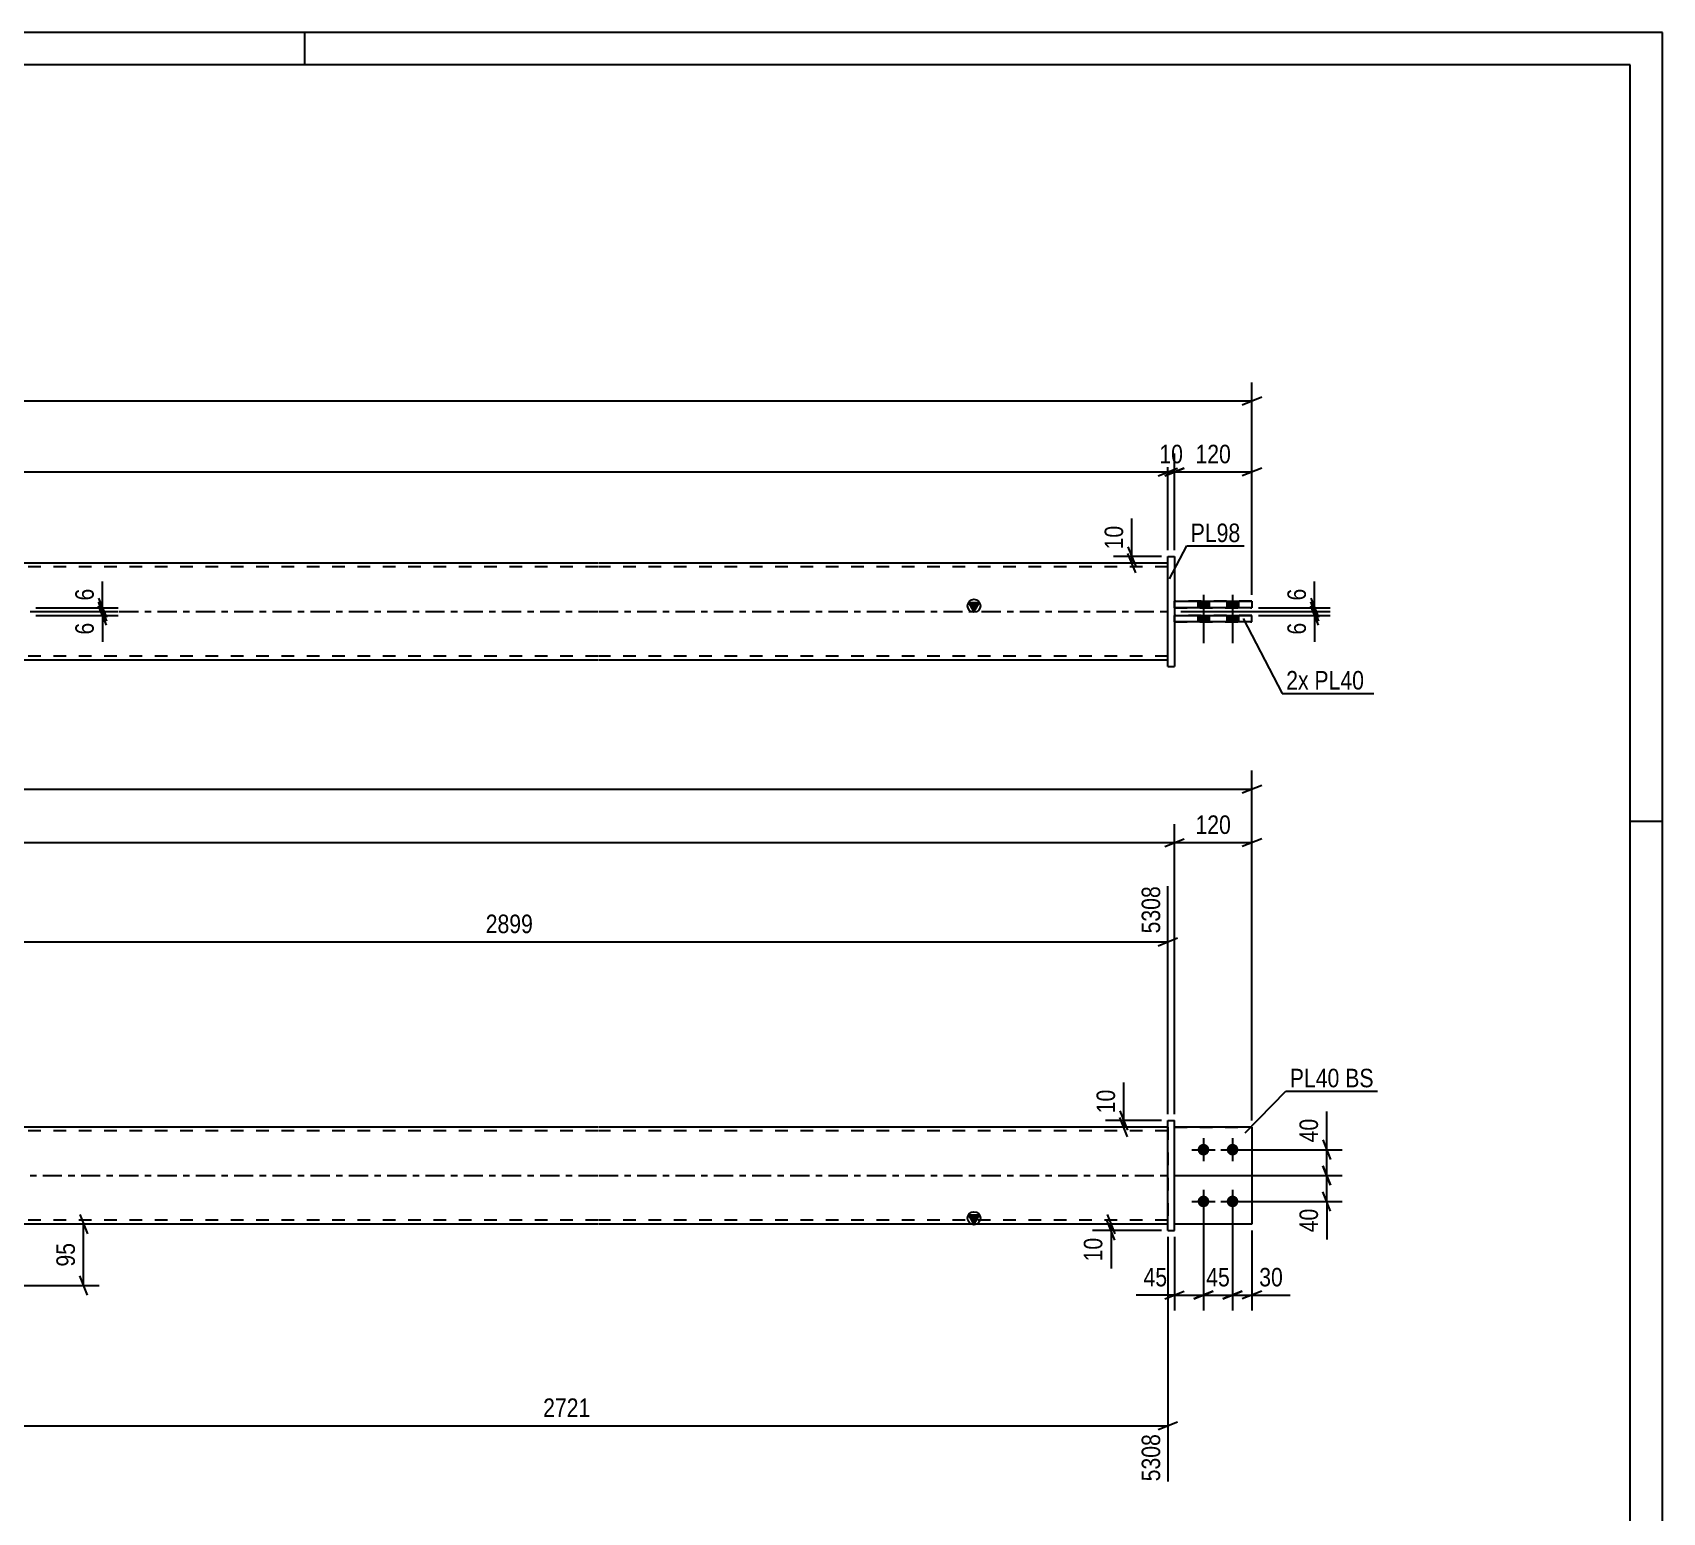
# Model space of a CAD drawing. Header units: millimetres. Extents: x 0 to 594, y 0 to 420.
# Drawn here: x 341.9 to 594, y 191.2 to 420 of the extents above; entities that cross this region are included whole.
import ezdxf

# ---------------------------------------------------------------- set-up
doc = ezdxf.new("R2010")
doc.units = ezdxf.units.MM
doc.linetypes.add('DXK_LINE_DOT2', pattern=[3.9198, 1.9599, -1.9599])
doc.linetypes.add('DXK_LINE_DOT3', pattern=[5.9187, 2.979, -0.9799, 0.9799, -0.9799])
doc.styles.add('Arial Narrow', font='ARIALN.TTF', dxfattribs={"height": 0.2})

# ---------------------------------------------------------------- blocks, each defined once
blk = doc.blocks.new('Unknown-580610752-1130')
at = {"color": 5, "linetype": 'Continuous'}
for p, q in [((594, 420), (0, 420)), ((384, 415), (384, 420)), ((594, 0), (594, 420)), ((589, 415), (5, 415)), ((589, 5), (589, 415)), ((594, 298), (589, 298))]:
    blk.add_line(p, q, dxfattribs=at)
blk = doc.blocks.new('Part-580610752-1695 - 1673')
at = {"color": 2, "linetype": 'Continuous'}
for p, q in [((530.52, 250.75), (518.52, 250.75)), ((530.52, 250.75), (530.52, 250.75)), ((530.52, 250.75), (530.52, 235.75)), ((530.52, 235.75), (518.52, 235.75))]:
    blk.add_line(p, q, dxfattribs=at)
at = {"color": 7, "linetype": 'DXK_LINE_DOT2'}
for p, q in [((530.52, 250.75), (518.52, 250.75)), ((518.52, 250.75), (518.52, 250.75)), ((518.52, 235.75), (518.52, 250.75)), ((530.52, 250.75), (530.52, 250.75)), ((530.52, 235.75), (518.52, 235.75))]:
    blk.add_line(p, q, dxfattribs=at)
blk = doc.blocks.new('Part-580610752-1700 - 1673')
at = {"linetype": 'Continuous'}
blk.add_hatch(color=2, dxfattribs=at).paths.add_polyline_path([(487.52, 235.75), (486.72, 237.15), (488.32, 237.15)])
at = {"color": 2, "linetype": 'Continuous'}
for p, q in [((429.42, 250.75), (189.6, 250.75)), ((517.52, 250.75), (429.52, 250.75)), ((487.52, 235.75), (486.72, 237.15)), ((486.72, 237.15), (488.32, 237.15)), ((488.32, 237.15), (487.52, 235.75)), ((429.42, 235.75), (189.6, 235.75)), ((517.52, 235.75), (429.52, 235.75))]:
    blk.add_line(p, q, dxfattribs=at)
at = {"color": 7, "linetype": 'DXK_LINE_DOT2'}
for p, q in [((429.42, 250.15), (189.6, 250.15)), ((517.52, 250.15), (429.52, 250.15)), ((517.52, 250.75), (517.52, 235.75)), ((429.42, 236.35), (189.6, 236.35)), ((517.52, 236.35), (429.52, 236.35))]:
    blk.add_line(p, q, dxfattribs=at)
at = {"color": 7, "linetype": 'DXK_LINE_DOT3'}
for p, q in [((189.6, 243.25), (429.42, 243.25)), ((429.52, 243.25), (517.52, 243.25))]:
    blk.add_line(p, q, dxfattribs=at)
at = {"color": 2, "linetype": 'Continuous'}
blk.add_circle((487.52, 236.65), 1, dxfattribs=at)
blk = doc.blocks.new('Part-580610752-1685 - 1673')
at = {"color": 2, "linetype": 'Continuous'}
for p, q in [((517.52, 251.75), (518.52, 251.75)), ((517.52, 234.75), (517.52, 251.75)), ((518.52, 234.75), (518.52, 251.75)), ((517.52, 234.75), (517.52, 234.75)), ((517.52, 234.75), (518.52, 234.75))]:
    blk.add_line(p, q, dxfattribs=at)
at = {"color": 7, "linetype": 'DXK_LINE_DOT2'}
for p, q in [((517.52, 251.75), (518.52, 251.75)), ((517.52, 234.75), (518.52, 234.75))]:
    blk.add_line(p, q, dxfattribs=at)
blk = doc.blocks.new('Part-580610752-1690 - 1673')
at = {"color": 7, "linetype": 'DXK_LINE_DOT2'}
for p, q in [((518.52, 250.75), (530.52, 250.75)), ((530.52, 250.75), (518.52, 250.75)), ((518.52, 250.75), (518.52, 250.75)), ((518.52, 235.75), (518.52, 250.75)), ((530.52, 250.75), (530.52, 250.75)), ((530.52, 250.75), (530.52, 235.75)), ((530.52, 235.75), (518.52, 235.75)), ((530.52, 235.75), (518.52, 235.75))]:
    blk.add_line(p, q, dxfattribs=at)
blk = doc.blocks.new('Bolt-580610752-1710 - 1673')
at = {"linetype": 'Continuous'}
for points in [[(523.02, 248.15), (523.2, 248.13), (523.38, 248.07), (523.55, 247.98), (523.69, 247.85), (523.8, 247.7), (523.87, 247.53), (523.91, 247.35), (523.91, 247.16), (523.87, 246.97), (523.8, 246.8), (523.69, 246.65), (523.55, 246.52), (523.38, 246.43), (523.2, 246.37), (523.02, 246.35), (522.83, 246.37), (522.65, 246.43), (522.49, 246.52), (522.35, 246.65), (522.24, 246.8), (522.16, 246.97), (522.12, 247.16), (522.12, 247.35), (522.16, 247.53), (522.24, 247.7), (522.35, 247.85), (522.49, 247.98), (522.65, 248.07), (522.83, 248.13)], [(527.52, 248.15), (527.7, 248.13), (527.88, 248.07), (528.05, 247.98), (528.19, 247.85), (528.3, 247.7), (528.37, 247.53), (528.41, 247.35), (528.41, 247.16), (528.37, 246.97), (528.3, 246.8), (528.19, 246.65), (528.05, 246.52), (527.88, 246.43), (527.7, 246.37), (527.52, 246.35), (527.33, 246.37), (527.15, 246.43), (526.99, 246.52), (526.85, 246.65), (526.74, 246.8), (526.66, 246.97), (526.62, 247.16), (526.62, 247.35), (526.66, 247.53), (526.74, 247.7), (526.85, 247.85), (526.99, 247.98), (527.15, 248.07), (527.33, 248.13)], [(523.02, 240.15), (523.2, 240.13), (523.38, 240.07), (523.55, 239.98), (523.69, 239.85), (523.8, 239.7), (523.87, 239.53), (523.91, 239.35), (523.91, 239.16), (523.87, 238.97), (523.8, 238.8), (523.69, 238.65), (523.55, 238.52), (523.38, 238.43), (523.2, 238.37), (523.02, 238.35), (522.83, 238.37), (522.65, 238.43), (522.49, 238.52), (522.35, 238.65), (522.24, 238.8), (522.16, 238.97), (522.12, 239.16), (522.12, 239.35), (522.16, 239.53), (522.24, 239.7), (522.35, 239.85), (522.49, 239.98), (522.65, 240.07), (522.83, 240.13)], [(527.52, 240.15), (527.7, 240.13), (527.88, 240.07), (528.05, 239.98), (528.19, 239.85), (528.3, 239.7), (528.37, 239.53), (528.41, 239.35), (528.41, 239.16), (528.37, 238.97), (528.3, 238.8), (528.19, 238.65), (528.05, 238.52), (527.88, 238.43), (527.7, 238.37), (527.52, 238.35), (527.33, 238.37), (527.15, 238.43), (526.99, 238.52), (526.85, 238.65), (526.74, 238.8), (526.66, 238.97), (526.62, 239.16), (526.62, 239.35), (526.66, 239.53), (526.74, 239.7), (526.85, 239.85), (526.99, 239.98), (527.15, 240.07), (527.33, 240.13)]]:
    blk.add_hatch(color=1, dxfattribs=at).paths.add_polyline_path(points)
at = {"color": 1, "linetype": 'Continuous'}
for p, q in [((521.22, 247.25), (524.82, 247.25)), ((523.02, 249.05), (523.02, 245.45)), ((525.72, 247.25), (529.32, 247.25)), ((527.52, 249.05), (527.52, 245.45)), ((523.02, 241.05), (523.02, 237.45)), ((527.52, 241.05), (527.52, 237.45)), ((521.22, 239.25), (524.82, 239.25)), ((525.72, 239.25), (529.32, 239.25))]:
    blk.add_line(p, q, dxfattribs=at)
blk = doc.blocks.new('Bolt-580610752-1371 - 1367')
at = {"linetype": 'Continuous'}
for points in [[(523.92, 332.06), (522.12, 332.06), (522.12, 331.06), (523.92, 331.06)], [(523.92, 332.06), (522.12, 332.06), (522.12, 331.06), (523.92, 331.06)], [(528.42, 332.06), (526.62, 332.06), (526.62, 331.06), (528.42, 331.06)], [(528.42, 332.06), (526.62, 332.06), (526.62, 331.06), (528.42, 331.06)], [(523.92, 329.86), (522.12, 329.86), (522.12, 328.86), (523.92, 328.86)], [(523.92, 329.86), (522.12, 329.86), (522.12, 328.86), (523.92, 328.86)], [(528.42, 329.86), (526.62, 329.86), (526.62, 328.86), (528.42, 328.86)], [(528.42, 329.86), (526.62, 329.86), (526.62, 328.86), (528.42, 328.86)]]:
    blk.add_hatch(color=1, dxfattribs=at).paths.add_polyline_path(points)
at = {"color": 1, "linetype": 'Continuous'}
for p, q in [((523.02, 333.06), (523.02, 325.56)), ((523.02, 333.06), (523.02, 325.56)), ((527.52, 333.06), (527.52, 325.56)), ((527.52, 333.06), (527.52, 325.56)), ((522.12, 332.06), (522.12, 331.06)), ((522.12, 332.06), (522.12, 331.06)), ((523.92, 332.06), (523.92, 331.06)), ((523.92, 332.06), (523.92, 331.06)), ((526.62, 332.06), (526.62, 331.06)), ((526.62, 332.06), (526.62, 331.06)), ((528.42, 332.06), (528.42, 331.06)), ((528.42, 332.06), (528.42, 331.06)), ((522.12, 329.86), (522.12, 328.86)), ((522.12, 329.86), (522.12, 328.86)), ((523.92, 329.86), (523.92, 328.86)), ((523.92, 329.86), (523.92, 328.86)), ((526.62, 329.86), (526.62, 328.86)), ((526.62, 329.86), (526.62, 328.86)), ((528.42, 329.86), (528.42, 328.86)), ((528.42, 329.86), (528.42, 328.86))]:
    blk.add_line(p, q, dxfattribs=at)
blk = doc.blocks.new('Part-580610752-1456 - 1367')
at = {"linetype": 'Continuous'}
blk.add_hatch(color=2, dxfattribs=at).paths.add_polyline_path([(487.52, 330.46), (486.72, 331.86), (488.32, 331.86)])
at = {"color": 2, "linetype": 'Continuous'}
for p, q in [((429.42, 337.96), (189.6, 337.96)), ((517.52, 337.96), (429.52, 337.96)), ((487.52, 330.46), (486.72, 331.86)), ((486.72, 331.86), (488.32, 331.86)), ((488.32, 331.86), (487.52, 330.46)), ((429.42, 322.96), (189.6, 322.96)), ((517.52, 322.96), (429.52, 322.96))]:
    blk.add_line(p, q, dxfattribs=at)
at = {"color": 7, "linetype": 'DXK_LINE_DOT2'}
for p, q in [((517.52, 322.96), (517.52, 337.96)), ((429.42, 337.36), (189.6, 337.36)), ((517.52, 337.36), (429.52, 337.36)), ((429.42, 323.56), (189.6, 323.56)), ((517.52, 323.56), (429.52, 323.56))]:
    blk.add_line(p, q, dxfattribs=at)
at = {"color": 7, "linetype": 'DXK_LINE_DOT3'}
for p, q in [((189.6, 330.46), (429.42, 330.46)), ((429.52, 330.46), (517.52, 330.46))]:
    blk.add_line(p, q, dxfattribs=at)
at = {"color": 2, "linetype": 'Continuous'}
blk.add_circle((487.52, 331.36), 1, dxfattribs=at)
blk = doc.blocks.new('Part-580610752-1461 - 1367')
at = {"color": 2, "linetype": 'Continuous'}
for p, q in [((518.52, 329.86), (530.52, 329.86)), ((530.52, 328.86), (518.52, 328.86)), ((530.52, 328.86), (530.52, 329.86))]:
    blk.add_line(p, q, dxfattribs=at)
at = {"color": 7, "linetype": 'DXK_LINE_DOT2'}
for p, q in [((518.52, 328.86), (518.52, 329.86)), ((530.52, 329.86), (518.52, 329.86)), ((518.52, 328.86), (530.52, 328.86))]:
    blk.add_line(p, q, dxfattribs=at)
blk = doc.blocks.new('Part-580610752-1433 - 1367')
at = {"color": 2, "linetype": 'Continuous'}
for p, q in [((517.52, 338.96), (517.52, 338.96)), ((517.52, 321.96), (517.52, 338.96)), ((517.52, 338.96), (518.52, 338.96)), ((518.52, 338.96), (518.52, 338.96)), ((518.52, 338.96), (518.52, 321.96)), ((517.52, 321.96), (518.52, 321.96)), ((517.52, 321.96), (517.52, 321.96)), ((518.52, 321.96), (518.52, 321.96))]:
    blk.add_line(p, q, dxfattribs=at)
at = {"color": 7, "linetype": 'DXK_LINE_DOT2'}
for p, q in [((517.52, 338.96), (517.52, 338.96)), ((517.52, 338.96), (518.52, 338.96)), ((517.52, 321.96), (518.52, 321.96))]:
    blk.add_line(p, q, dxfattribs=at)
blk = doc.blocks.new('Part-580610752-1466 - 1367')
at = {"color": 2, "linetype": 'Continuous'}
for p, q in [((518.52, 332.06), (530.52, 332.06)), ((530.52, 331.06), (518.52, 331.06)), ((530.52, 332.06), (530.52, 331.06))]:
    blk.add_line(p, q, dxfattribs=at)
at = {"color": 7, "linetype": 'DXK_LINE_DOT2'}
for p, q in [((518.52, 331.06), (518.52, 332.06)), ((530.52, 332.06), (518.52, 332.06)), ((518.52, 331.06), (530.52, 331.06)), ((530.52, 332.06), (530.52, 332.06))]:
    blk.add_line(p, q, dxfattribs=at)
blk = doc.blocks.new('StraightDimension-580610752-1936 - 1673')
at = {"color": 7, "linetype": 'Continuous'}
for p, q in [((508.12, 237.25), (509.32, 234.25)), ((516.52, 235.75), (505.87, 235.75)), ((516.52, 234.75), (505.87, 234.75)), ((509.32, 233.25), (508.12, 236.25)), ((508.72, 234.75), (508.72, 235.75))]:
    blk.add_line(p, q, dxfattribs=at)
at = {"color": 0}
blk.add_wipeout([(507.97, 234.23), (503.77, 234.23), (503.77, 229.37), (507.97, 229.37)], dxfattribs=at)
at = {"color": 7, "linetype": 'Continuous'}
blk.add_line((508.72, 234.75), (508.72, 228.85), dxfattribs=at)
blk.add_line((508.72, 234.75), (508.72, 228.85), dxfattribs=at)
at = {"color": 3, "style": 'Arial Narrow'}
blk.add_text('10', height=2.863, rotation=90.0002, dxfattribs=at).set_placement((507.37, 229.97))
blk = doc.blocks.new('StraightDimension-580610752-1955 - 1673')
at = {"color": 7, "linetype": 'Continuous'}
for p, q in [((523.02, 238.25), (523.02, 222.36)), ((527.52, 238.25), (527.52, 222.36)), ((521.52, 224.16), (524.52, 225.36)), ((523.02, 224.76), (527.52, 224.76)), ((529.02, 225.36), (526.02, 224.16))]:
    blk.add_line(p, q, dxfattribs=at)
at = {"color": 0}
blk.add_wipeout([(527.7, 225.51), (527.7, 229.71), (522.84, 229.71), (522.84, 225.51)], dxfattribs=at)
at = {"color": 3, "style": 'Arial Narrow'}
blk.add_text('45', height=2.863, dxfattribs=at).set_placement((523.44, 226.11))
blk = doc.blocks.new('StraightDimension-580610752-2017 - 1673')
at = {"color": 7, "linetype": 'Continuous'}
for p, q in [((541.48, 244.75), (542.68, 241.75)), ((518.52, 243.25), (544.48, 243.25)), ((542.08, 239.25), (542.08, 243.25)), ((542.68, 237.75), (541.48, 240.75)), ((528.52, 239.25), (544.48, 239.25))]:
    blk.add_line(p, q, dxfattribs=at)
at = {"color": 0}
blk.add_wipeout([(541.33, 238.73), (537.13, 238.73), (537.13, 233.87), (541.33, 233.87)], dxfattribs=at)
at = {"color": 7, "linetype": 'Continuous'}
blk.add_line((542.08, 239.25), (542.08, 233.35), dxfattribs=at)
blk.add_line((542.08, 239.25), (542.08, 233.35), dxfattribs=at)
at = {"color": 3, "style": 'Arial Narrow'}
blk.add_text('40', height=2.863, rotation=90.0002, dxfattribs=at).set_placement((540.73, 234.47))
blk = doc.blocks.new('StraightDimension-580610752-2031 - 1673')
at = {"color": 7, "linetype": 'Continuous'}
for p, q in [((510.09, 253.25), (511.29, 250.25)), ((511.29, 249.25), (510.09, 252.25)), ((516.52, 251.75), (507.84, 251.75)), ((516.52, 250.75), (507.84, 250.75)), ((510.69, 250.75), (510.69, 251.75))]:
    blk.add_line(p, q, dxfattribs=at)
at = {"color": 0}
blk.add_wipeout([(509.94, 257.13), (505.74, 257.13), (505.74, 252.28), (509.94, 252.28)], dxfattribs=at)
at = {"color": 7, "linetype": 'Continuous'}
blk.add_line((510.69, 251.75), (510.69, 257.66), dxfattribs=at)
blk.add_line((510.69, 251.75), (510.69, 257.66), dxfattribs=at)
at = {"color": 3, "style": 'Arial Narrow'}
blk.add_text('10', height=2.863, rotation=90.0002, dxfattribs=at).set_placement((509.34, 252.88))
blk = doc.blocks.new('StraightDimension-580610752-1760 - 1673')
at = {"color": 7, "linetype": 'Continuous'}
for p, q in [((313.8, 251.75), (313.8, 288)), ((517.52, 252.75), (517.52, 288)), ((315.3, 279.99), (312.3, 278.79)), ((516.02, 278.79), (519.02, 279.99)), ((313.8, 279.39), (517.52, 279.39))]:
    blk.add_line(p, q, dxfattribs=at)
at = {"color": 0, "linetype": 'Continuous'}
blk.add_wipeout([(516.92, 288.6), (512.72, 288.6), (512.72, 280.09), (516.92, 280.09)], dxfattribs=at)
at = {"color": 0}
blk.add_wipeout([(419.92, 280.14), (419.92, 284.34), (411.4, 284.34), (411.4, 280.14)], dxfattribs=at)
at = {"color": 3, "linetype": 'Continuous', "style": 'Arial Narrow'}
blk.add_text('5308', height=2.863, rotation=90.0002, dxfattribs=at).set_placement((516.32, 280.69))
at = {"color": 3, "style": 'Arial Narrow'}
blk.add_text('2899', height=2.863, dxfattribs=at).set_placement((412, 280.74))
blk = doc.blocks.new('StraightDimension-580610752-2050 - 1673')
at = {"color": 7, "linetype": 'Continuous'}
for p, q in [((518.52, 252.75), (518.52, 297.58)), ((517.02, 294.13), (520.02, 295.33)), ((100.5, 294.73), (518.52, 294.73))]:
    blk.add_line(p, q, dxfattribs=at)
blk = doc.blocks.new('StraightDimension-580610752-2040 - 1673')
at = {"color": 7, "linetype": 'Continuous'}
for p, q in [((518.52, 252.75), (518.52, 297.58)), ((530.52, 251.75), (530.52, 297.58)), ((517.02, 294.13), (520.02, 295.33)), ((532.02, 295.33), (529.02, 294.13)), ((518.52, 294.73), (530.52, 294.73))]:
    blk.add_line(p, q, dxfattribs=at)
at = {"color": 0}
blk.add_wipeout([(527.86, 295.48), (527.86, 299.68), (521.18, 299.68), (521.18, 295.48)], dxfattribs=at)
at = {"color": 3, "style": 'Arial Narrow'}
blk.add_text('120', height=2.863, dxfattribs=at).set_placement((521.78, 296.08))
blk = doc.blocks.new('StraightDimension-580610752-1945 - 1673')
at = {"color": 7, "linetype": 'Continuous'}
for p, q in [((523.02, 238.25), (523.02, 222.36)), ((518.52, 233.75), (518.52, 222.36)), ((517.02, 224.16), (520.02, 225.36)), ((518.52, 224.76), (523.02, 224.76)), ((524.52, 225.36), (521.52, 224.16))]:
    blk.add_line(p, q, dxfattribs=at)
at = {"color": 0}
blk.add_wipeout([(517.99, 225.51), (517.99, 229.71), (513.14, 229.71), (513.14, 225.51)], dxfattribs=at)
at = {"color": 7, "linetype": 'Continuous'}
blk.add_line((518.52, 224.76), (512.61, 224.76), dxfattribs=at)
blk.add_line((518.52, 224.76), (512.61, 224.76), dxfattribs=at)
at = {"color": 3, "style": 'Arial Narrow'}
blk.add_text('45', height=2.863, dxfattribs=at).set_placement((513.74, 226.11))
blk = doc.blocks.new('StraightDimension-580610752-1746 - 1673')
at = {"color": 7, "linetype": 'Continuous'}
for p, q in [((530.52, 251.75), (530.52, 305.87)), ((88.5, 303.02), (530.52, 303.02)), ((529.02, 302.42), (532.02, 303.62))]:
    blk.add_line(p, q, dxfattribs=at)
blk = doc.blocks.new('StraightDimension-580610752-1838 - 1673')
at = {"color": 7, "linetype": 'Continuous'}
for p, q in [((331.55, 234.75), (331.55, 195.96)), ((517.52, 233.75), (517.52, 195.96)), ((333.05, 205.17), (330.05, 203.97)), ((331.55, 204.57), (517.52, 204.57)), ((516.02, 203.97), (519.02, 205.17))]:
    blk.add_line(p, q, dxfattribs=at)
at = {"color": 0}
blk.add_wipeout([(428.79, 205.32), (428.79, 209.52), (420.28, 209.52), (420.28, 205.32)], dxfattribs=at)
at = {"color": 0, "linetype": 'Continuous'}
blk.add_wipeout([(516.92, 203.87), (512.72, 203.87), (512.72, 195.36), (516.92, 195.36)], dxfattribs=at)
at = {"color": 3, "style": 'Arial Narrow'}
blk.add_text('2721', height=2.863, dxfattribs=at).set_placement((420.88, 205.92))
at = {"color": 3, "linetype": 'Continuous', "style": 'Arial Narrow'}
blk.add_text('5308', height=2.863, rotation=90.0002, dxfattribs=at).set_placement((516.32, 195.96))
blk = doc.blocks.new('StraightDimension-580610752-1965 - 1673')
at = {"color": 7, "linetype": 'Continuous'}
for p, q in [((527.52, 238.25), (527.52, 222.36)), ((530.52, 234.75), (530.52, 222.36)), ((526.02, 224.16), (529.02, 225.36)), ((527.52, 224.76), (530.52, 224.76)), ((532.02, 225.36), (529.02, 224.16))]:
    blk.add_line(p, q, dxfattribs=at)
at = {"color": 0}
blk.add_wipeout([(535.9, 225.51), (535.9, 229.71), (531.04, 229.71), (531.04, 225.51)], dxfattribs=at)
at = {"color": 7, "linetype": 'Continuous'}
blk.add_line((530.52, 224.76), (536.42, 224.76), dxfattribs=at)
blk.add_line((530.52, 224.76), (536.42, 224.76), dxfattribs=at)
at = {"color": 3, "style": 'Arial Narrow'}
blk.add_text('30', height=2.863, dxfattribs=at).set_placement((531.64, 226.11))
blk = doc.blocks.new('StraightDimension-580610752-1993 - 1673')
at = {"color": 7, "linetype": 'Continuous'}
for p, q in [((349.21, 237.25), (350.41, 234.25)), ((350.25, 235.75), (346.96, 235.75)), ((349.81, 226.24), (349.81, 235.75)), ((350.41, 224.74), (349.21, 227.74)), ((336.84, 226.24), (352.21, 226.24))]:
    blk.add_line(p, q, dxfattribs=at)
at = {"color": 0}
blk.add_wipeout([(349.06, 233.42), (344.86, 233.42), (344.86, 228.57), (349.06, 228.57)], dxfattribs=at)
at = {"color": 3, "style": 'Arial Narrow'}
blk.add_text('95', height=2.863, rotation=90.0002, dxfattribs=at).set_placement((348.46, 229.17))
blk = doc.blocks.new('StraightDimension-580610752-2004 - 1673')
at = {"color": 7, "linetype": 'Continuous'}
for p, q in [((528.52, 247.25), (544.48, 247.25)), ((541.48, 248.75), (542.68, 245.75)), ((542.08, 243.25), (542.08, 247.25)), ((542.68, 241.75), (541.48, 244.75)), ((518.52, 243.25), (544.48, 243.25))]:
    blk.add_line(p, q, dxfattribs=at)
at = {"color": 0}
blk.add_wipeout([(541.33, 252.63), (537.13, 252.63), (537.13, 247.78), (541.33, 247.78)], dxfattribs=at)
at = {"color": 7, "linetype": 'Continuous'}
blk.add_line((542.08, 247.25), (542.08, 253.16), dxfattribs=at)
blk.add_line((542.08, 247.25), (542.08, 253.16), dxfattribs=at)
at = {"color": 3, "style": 'Arial Narrow'}
blk.add_text('40', height=2.863, rotation=90.0002, dxfattribs=at).set_placement((540.73, 248.38))
blk = doc.blocks.new('StraightDimension-580610752-1540 - 1367')
at = {"color": 7, "linetype": 'Continuous'}
for p, q in [((342.42, 331.06), (355.13, 331.06)), ((342.42, 330.46), (355.13, 330.46)), ((352.13, 332.56), (353.33, 329.56)), ((353.33, 328.96), (352.13, 331.96)), ((352.73, 330.46), (352.73, 331.06))]:
    blk.add_line(p, q, dxfattribs=at)
at = {"color": 0}
blk.add_wipeout([(351.98, 334.61), (347.78, 334.61), (347.78, 331.58), (351.98, 331.58)], dxfattribs=at)
at = {"color": 7, "linetype": 'Continuous'}
blk.add_line((352.73, 331.06), (352.73, 335.14), dxfattribs=at)
blk.add_line((352.73, 331.06), (352.73, 335.14), dxfattribs=at)
at = {"color": 3, "style": 'Arial Narrow'}
blk.add_text('6', height=2.86, rotation=90.0002, dxfattribs=at).set_placement((351.38, 332.18))
blk = doc.blocks.new('StraightDimension-580610752-1536 - 1367')
at = {"color": 7, "linetype": 'Continuous'}
for p, q in [((342.42, 330.46), (355.13, 330.46)), ((352.13, 331.96), (353.33, 328.96)), ((353.33, 328.36), (352.13, 331.36)), ((352.73, 329.86), (352.73, 330.46)), ((342.42, 329.86), (355.13, 329.86))]:
    blk.add_line(p, q, dxfattribs=at)
at = {"color": 0}
blk.add_wipeout([(351.98, 329.33), (347.78, 329.33), (347.78, 326.31), (351.98, 326.31)], dxfattribs=at)
at = {"color": 7, "linetype": 'Continuous'}
blk.add_line((352.73, 329.86), (352.73, 325.78), dxfattribs=at)
blk.add_line((352.73, 329.86), (352.73, 325.78), dxfattribs=at)
at = {"color": 3, "style": 'Arial Narrow'}
blk.add_text('6', height=2.86, rotation=90.0002, dxfattribs=at).set_placement((351.38, 326.91))
blk = doc.blocks.new('StraightDimension-580610752-1545 - 1367')
at = {"color": 7, "linetype": 'Continuous'}
for p, q in [((530.52, 333.06), (530.52, 365.91)), ((88.5, 363.06), (530.52, 363.06)), ((529.02, 362.46), (532.02, 363.66))]:
    blk.add_line(p, q, dxfattribs=at)
blk = doc.blocks.new('StraightDimension-580610752-1576 - 1367')
at = {"color": 7, "linetype": 'Continuous'}
for p, q in [((517.52, 339.96), (517.52, 354.9)), ((101.5, 352.05), (517.52, 352.05)), ((516.02, 351.45), (519.02, 352.65))]:
    blk.add_line(p, q, dxfattribs=at)
blk = doc.blocks.new('StraightDimension-580610752-1586 - 1367')
at = {"color": 7, "linetype": 'Continuous'}
for p, q in [((517.52, 339.96), (517.52, 354.9)), ((518.52, 339.96), (518.52, 354.9)), ((516.02, 351.45), (519.02, 352.65)), ((520.02, 352.65), (517.02, 351.45)), ((517.52, 352.05), (518.52, 352.05))]:
    blk.add_line(p, q, dxfattribs=at)
at = {"color": 0}
blk.add_wipeout([(520.45, 352.8), (520.45, 357), (515.59, 357), (515.59, 352.8)], dxfattribs=at)
at = {"color": 3, "style": 'Arial Narrow'}
blk.add_text('10', height=2.863, dxfattribs=at).set_placement((516.19, 353.4))
blk = doc.blocks.new('StraightDimension-580610752-1596 - 1367')
at = {"color": 7, "linetype": 'Continuous'}
for p, q in [((518.52, 339.96), (518.52, 354.9)), ((530.52, 333.06), (530.52, 354.9)), ((517.02, 351.45), (520.02, 352.65)), ((518.52, 352.05), (530.52, 352.05)), ((532.02, 352.65), (529.02, 351.45))]:
    blk.add_line(p, q, dxfattribs=at)
at = {"color": 0}
blk.add_wipeout([(527.86, 352.8), (527.86, 357), (521.18, 357), (521.18, 352.8)], dxfattribs=at)
at = {"color": 3, "style": 'Arial Narrow'}
blk.add_text('120', height=2.863, dxfattribs=at).set_placement((521.78, 353.4))
blk = doc.blocks.new('StraightDimension-580610752-1607 - 1367')
at = {"color": 7, "linetype": 'Continuous'}
for p, q in [((511.34, 340.46), (512.54, 337.46)), ((516.52, 338.96), (509.09, 338.96)), ((516.52, 337.96), (509.09, 337.96)), ((512.54, 336.46), (511.34, 339.46)), ((511.94, 337.96), (511.94, 338.96))]:
    blk.add_line(p, q, dxfattribs=at)
at = {"color": 0}
blk.add_wipeout([(511.19, 344.34), (506.99, 344.34), (506.99, 339.48), (511.19, 339.48)], dxfattribs=at)
at = {"color": 7, "linetype": 'Continuous'}
blk.add_line((511.94, 338.96), (511.94, 344.87), dxfattribs=at)
blk.add_line((511.94, 338.96), (511.94, 344.87), dxfattribs=at)
at = {"color": 3, "style": 'Arial Narrow'}
blk.add_text('10', height=2.863, rotation=90.0002, dxfattribs=at).set_placement((510.59, 340.08))
blk = doc.blocks.new('StraightDimension-580610752-1618 - 1367')
at = {"color": 7, "linetype": 'Continuous'}
for p, q in [((519.52, 330.46), (542.61, 330.46)), ((539.61, 331.96), (540.81, 328.96)), ((540.81, 328.36), (539.61, 331.36)), ((540.21, 329.86), (540.21, 330.46)), ((531.52, 329.86), (542.61, 329.86))]:
    blk.add_line(p, q, dxfattribs=at)
at = {"color": 0}
blk.add_wipeout([(539.46, 329.33), (535.26, 329.33), (535.26, 326.31), (539.46, 326.31)], dxfattribs=at)
at = {"color": 7, "linetype": 'Continuous'}
blk.add_line((540.21, 329.86), (540.21, 325.78), dxfattribs=at)
blk.add_line((540.21, 329.86), (540.21, 325.78), dxfattribs=at)
at = {"color": 3, "style": 'Arial Narrow'}
blk.add_text('6', height=2.86, rotation=90.0002, dxfattribs=at).set_placement((538.86, 326.91))
blk = doc.blocks.new('StraightDimension-580610752-1627 - 1367')
at = {"color": 7, "linetype": 'Continuous'}
for p, q in [((519.52, 330.46), (542.61, 330.46)), ((531.52, 331.06), (542.61, 331.06)), ((539.61, 332.56), (540.81, 329.56)), ((540.81, 328.96), (539.61, 331.96)), ((540.21, 330.46), (540.21, 331.06))]:
    blk.add_line(p, q, dxfattribs=at)
at = {"color": 0}
blk.add_wipeout([(539.46, 334.61), (535.26, 334.61), (535.26, 331.58), (539.46, 331.58)], dxfattribs=at)
at = {"color": 7, "linetype": 'Continuous'}
blk.add_line((540.21, 331.06), (540.21, 335.14), dxfattribs=at)
blk.add_line((540.21, 331.06), (540.21, 335.14), dxfattribs=at)
at = {"color": 3, "style": 'Arial Narrow'}
blk.add_text('6', height=2.86, rotation=90.0002, dxfattribs=at).set_placement((538.86, 332.18))
blk = doc.blocks.new('MarkSet-580610752-2083 - 1673')
at = {"color": 0}
blk.add_wipeout([(544.05, 256.9), (544.05, 259.9), (536.37, 259.9), (536.37, 256.9)], dxfattribs=at)
blk.add_wipeout([(544.05, 256.9), (544.05, 259.9), (536.37, 259.9), (536.37, 256.9)], dxfattribs=at)
at = {"color": 30, "linetype": 'Continuous'}
blk.add_line((529.47, 249.87), (535.77, 256.3), dxfattribs=at)
at = {"color": 0}
blk.add_wipeout([(549.33, 256.9), (549.33, 259.9), (544.95, 259.9), (544.95, 256.9)], dxfattribs=at)
blk.add_wipeout([(549.33, 256.9), (549.33, 259.9), (544.95, 259.9), (544.95, 256.9)], dxfattribs=at)
at = {"color": 30, "linetype": 'Continuous'}
blk.add_line((535.77, 256.3), (549.93, 256.3), dxfattribs=at)
at = {"color": 3, "style": 'Arial Narrow'}
for s, p in [('PL40', (536.37, 256.9)), ('BS', (544.95, 256.9))]:
    blk.add_text(s, height=2.863, dxfattribs=at).set_placement(p)
blk = doc.blocks.new('MarkSet-580610752-1658 - 1367')
at = {"color": 0}
blk.add_wipeout([(539.28, 318.41), (539.28, 321.41), (535.81, 321.41), (535.81, 318.41)], dxfattribs=at)
blk.add_wipeout([(539.28, 318.41), (539.28, 321.41), (535.81, 321.41), (535.81, 318.41)], dxfattribs=at)
at = {"color": 30, "linetype": 'Continuous'}
blk.add_line((529.17, 329.37), (535.21, 317.81), dxfattribs=at)
at = {"color": 0}
blk.add_wipeout([(547.85, 318.41), (547.85, 321.41), (540.18, 321.41), (540.18, 318.41)], dxfattribs=at)
blk.add_wipeout([(547.85, 318.41), (547.85, 321.41), (540.18, 321.41), (540.18, 318.41)], dxfattribs=at)
at = {"color": 30, "linetype": 'Continuous'}
blk.add_line((535.21, 317.81), (549.35, 317.81), dxfattribs=at)
at = {"color": 3, "style": 'Arial Narrow'}
for s, p in [('2x', (535.81, 318.41)), ('PL40', (540.18, 318.41))]:
    blk.add_text(s, height=2.863, dxfattribs=at).set_placement(p)
blk = doc.blocks.new('Mark-580610752-1429 - 1367')
at = {"color": 0}
blk.add_wipeout([(528.71, 341.21), (528.71, 344.21), (521.04, 344.21), (521.04, 341.21)], dxfattribs=at)
blk.add_wipeout([(528.71, 341.21), (528.71, 344.21), (521.04, 344.21), (521.04, 341.21)], dxfattribs=at)
at = {"color": 30, "linetype": 'Continuous'}
for p, q in [((517.75, 335.53), (520.44, 340.61)), ((520.44, 340.61), (529.31, 340.61))]:
    blk.add_line(p, q, dxfattribs=at)
at = {"color": 3, "style": 'Arial Narrow'}
blk.add_text('PL98', height=2.863, dxfattribs=at).set_placement((521.04, 341.21))

msp = doc.modelspace()

# ---------------------------------------------------------------- block references
for name in ['Unknown-580610752-1130', 'Part-580610752-1456 - 1367', 'Part-580610752-1433 - 1367', 'Bolt-580610752-1371 - 1367', 'Part-580610752-1466 - 1367', 'Part-580610752-1461 - 1367', 'Part-580610752-1700 - 1673', 'Part-580610752-1685 - 1673', 'Part-580610752-1695 - 1673', 'Part-580610752-1690 - 1673', 'Bolt-580610752-1710 - 1673']:
    msp.add_blockref(name, (0, 0))

# ---------------------------------------------------------------- next in the draw order: block references
for name in ['StraightDimension-580610752-1540 - 1367', 'StraightDimension-580610752-2031 - 1673', 'StraightDimension-580610752-1936 - 1673', 'StraightDimension-580610752-1955 - 1673']:
    msp.add_blockref(name, (0, 0))

# ---------------------------------------------------------------- next in the draw order: block references
for name in ['StraightDimension-580610752-1536 - 1367', 'StraightDimension-580610752-1760 - 1673', 'StraightDimension-580610752-2017 - 1673']:
    msp.add_blockref(name, (0, 0))

# ---------------------------------------------------------------- next in the draw order: block references
for name in ['StraightDimension-580610752-1545 - 1367', 'StraightDimension-580610752-2050 - 1673', 'StraightDimension-580610752-1945 - 1673', 'StraightDimension-580610752-1965 - 1673']:
    msp.add_blockref(name, (0, 0))

# ---------------------------------------------------------------- next in the draw order: block references
for name in ['StraightDimension-580610752-1576 - 1367', 'StraightDimension-580610752-2040 - 1673', 'StraightDimension-580610752-1838 - 1673']:
    msp.add_blockref(name, (0, 0))

# ---------------------------------------------------------------- next in the draw order: block references
for name in ['StraightDimension-580610752-1586 - 1367', 'StraightDimension-580610752-1746 - 1673', 'StraightDimension-580610752-1993 - 1673']:
    msp.add_blockref(name, (0, 0))

# ---------------------------------------------------------------- next in the draw order: block references
for name in ['StraightDimension-580610752-1596 - 1367', 'StraightDimension-580610752-2004 - 1673']:
    msp.add_blockref(name, (0, 0))

# ---------------------------------------------------------------- next in the draw order: block references
for name in ['StraightDimension-580610752-1607 - 1367', 'StraightDimension-580610752-1618 - 1367', 'MarkSet-580610752-2083 - 1673']:
    msp.add_blockref(name, (0, 0))

# ---------------------------------------------------------------- next in the draw order: block references
msp.add_blockref('StraightDimension-580610752-1627 - 1367', (0, 0))

# ---------------------------------------------------------------- next in the draw order: block references
for name in ['Mark-580610752-1429 - 1367', 'MarkSet-580610752-1658 - 1367']:
    msp.add_blockref(name, (0, 0))

doc.saveas('drawing.dxf')
